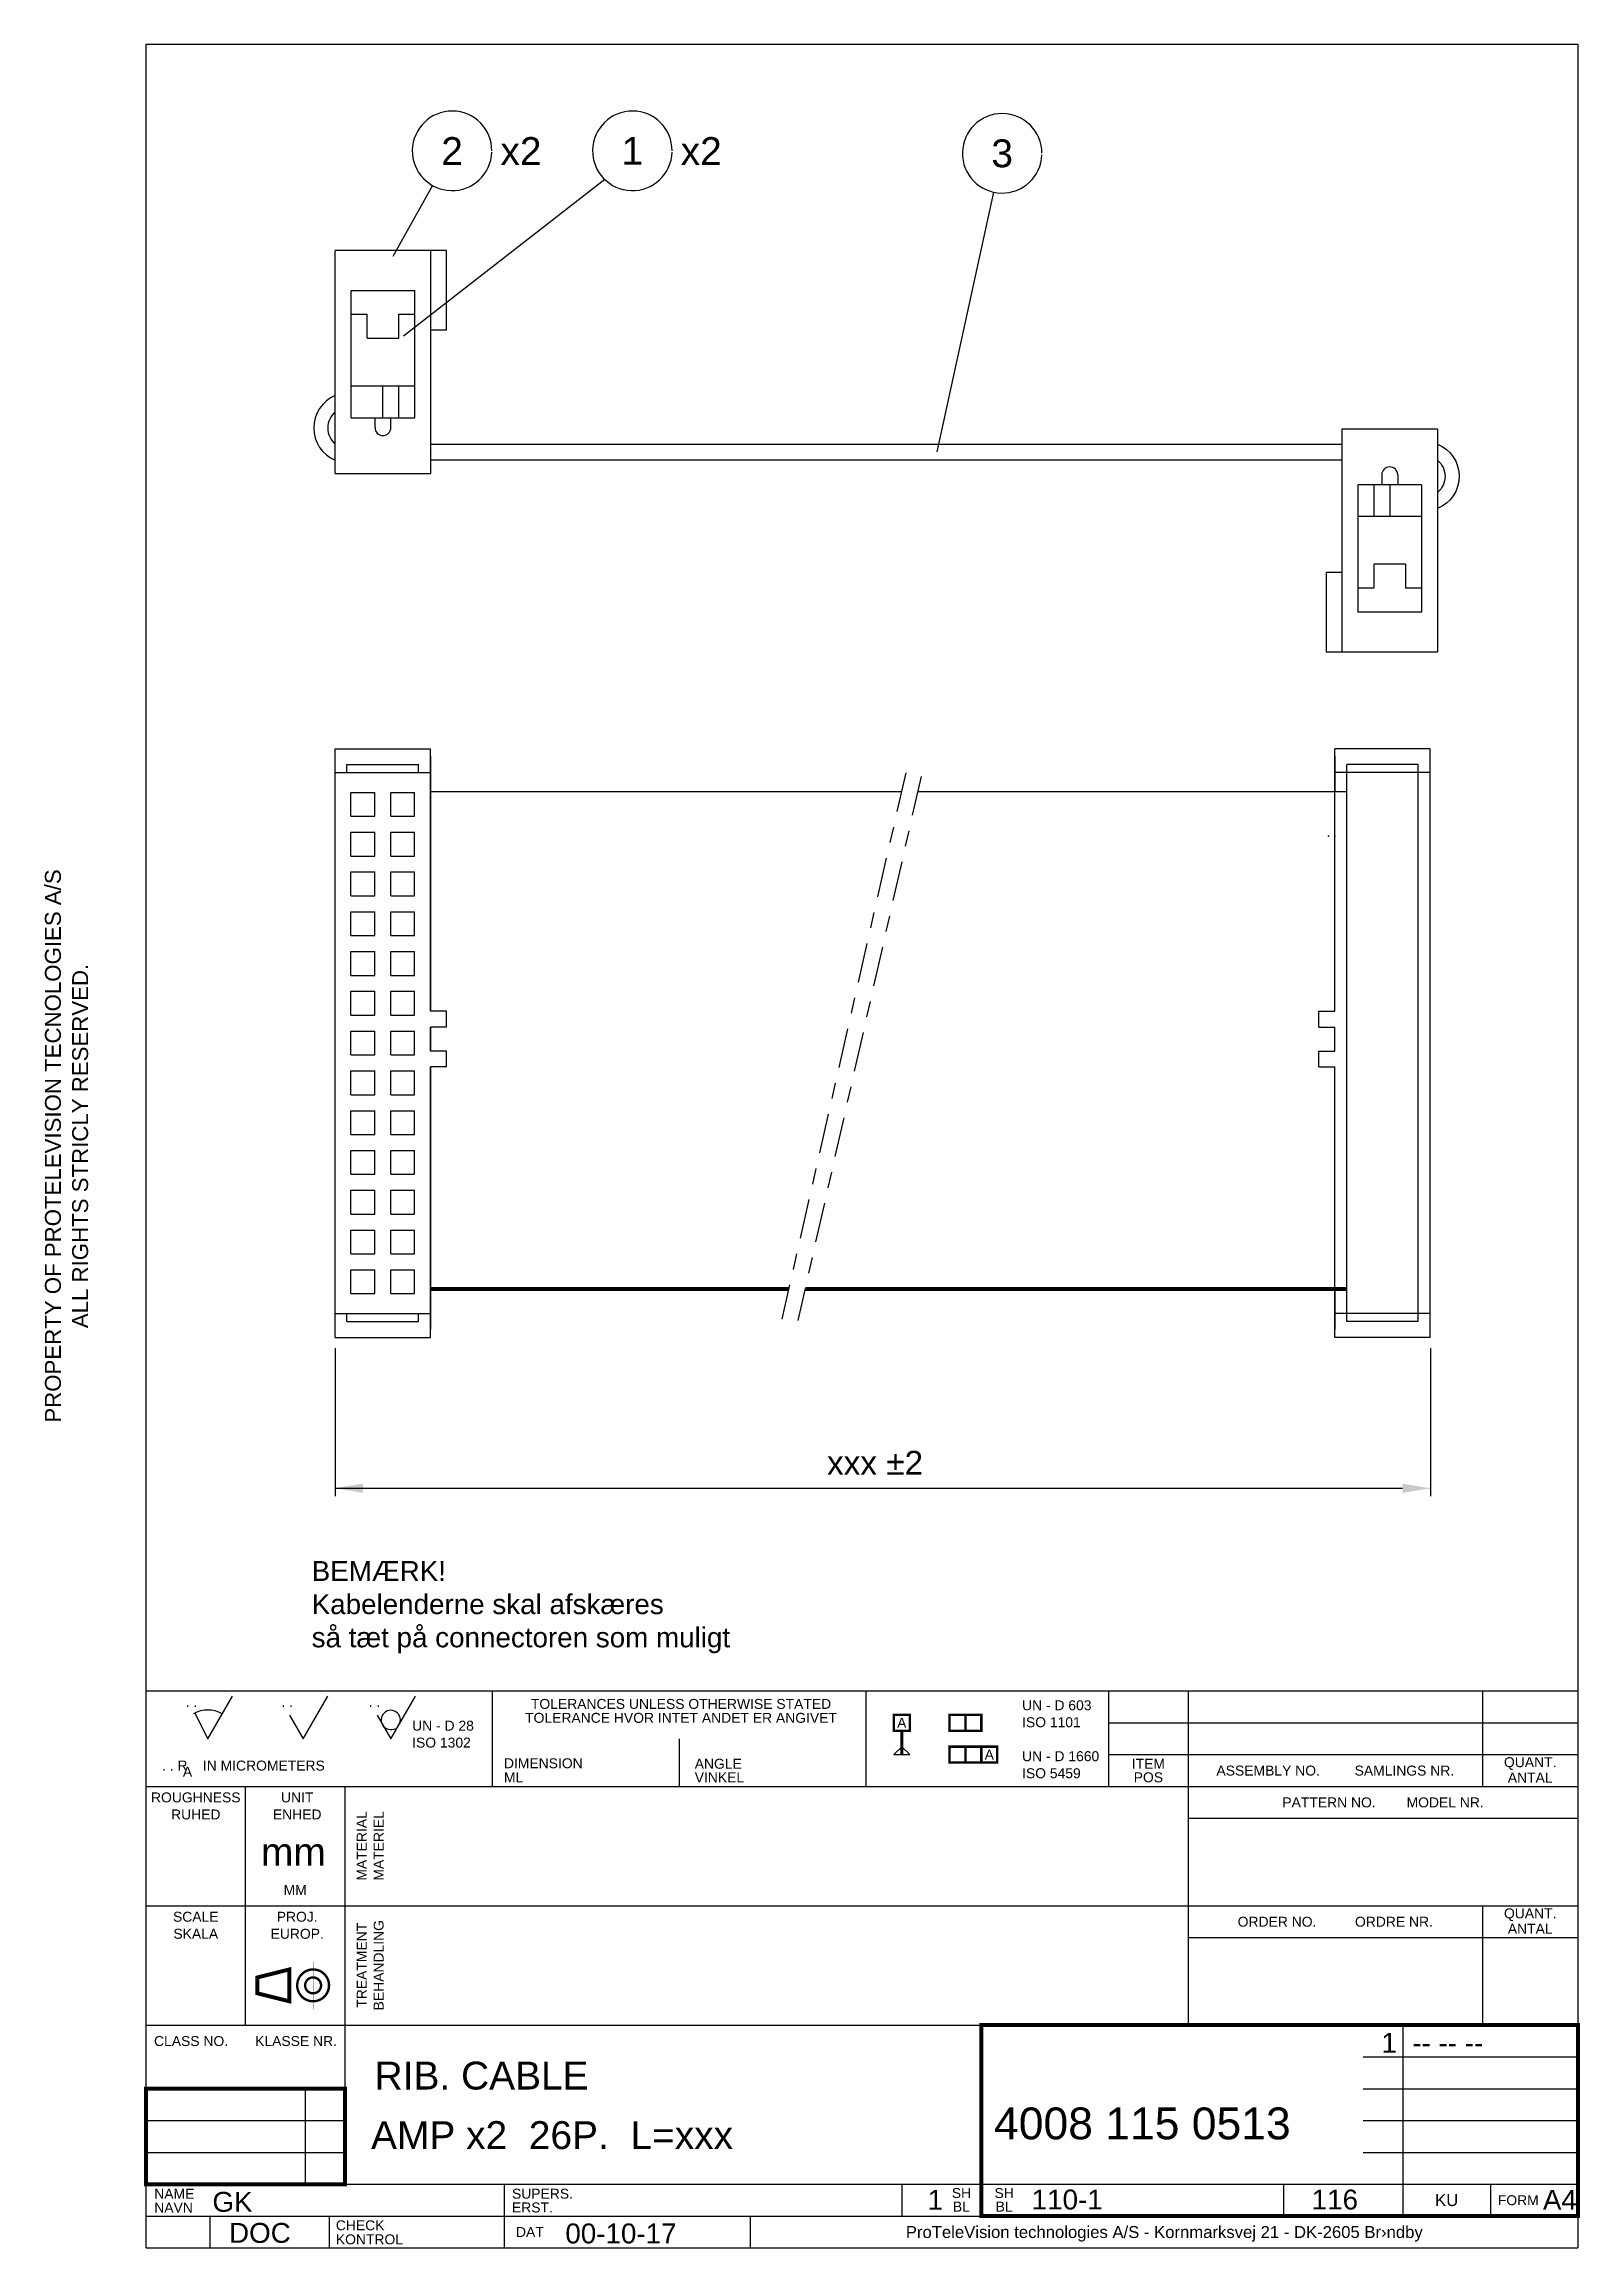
# Model space of a CAD drawing. Extents: x 7 to 200, y 10 to 287.
import ezdxf
from ezdxf.enums import TextEntityAlignment as Align

# ---------------------------------------------------------------- set-up
doc = ezdxf.new("R2010")
doc.units = 0
doc.header["$MEASUREMENT"] = 0
doc.linetypes.add('CENT', pattern=[11, 5, -2, 2, -2])
doc.linetypes.add('CENTER', pattern=[2, 1.25, -0.25, 0.25, -0.25])
doc.layers.add('110-1', color=10, linetype='CONTINUOUS')
doc.layers.add('110-1M', color=3, linetype='CONTINUOUS')
doc.styles.get("Standard").update_dxf_attribs({"font": ''})
doc.styles.get('Standard').set_extended_font_data('Arial')

# ---------------------------------------------------------------- blocks, each defined once
blk = doc.blocks.new('ACAD2F3D')
at = {"layer": '110-1M'}
for radius, start, end in [(4.4, 112.5396, 247.4604), (2.63, 129.8499, 230.1501)]:
    blk.add_arc((45.47, 238.75), radius, start, end, dxfattribs=at)

msp = doc.modelspace()

# ---------------------------------------------------------------- linework, layer by layer
at = {"layer": '110-1', "color": 1, "linetype": 'ByBlock'}
for p, q in [((43.76, 123.09), (43.76, 104.48)), ((181.45, 123.09), (181.45, 104.48)), ((43.76, 105.48), (177.95, 105.48))]:
    msp.add_line(p, q, dxfattribs=at)
at = {"layer": '110-1'}
for p, q in [((45, 67), (45, 50)), ((65, 18), (65, 14)), ((43, 14), (43, 10))]:
    msp.add_line(p, q, dxfattribs=at)
for points in [[(20, 10), (20, 287), (200, 287), (200, 10)], [(20, 80), (200, 80)], [(26.15, 77.23), (27.75, 74), (30.87, 79.37)], [(38.04, 76.97), (39.75, 74), (42.87, 79.37)], [(49.04, 76.97), (50.75, 74), (53.87, 79.37)], [(63.5, 80), (63.5, 68)], [(110.5, 80), (110.5, 68)], [(141, 80), (141, 68)], [(151, 80), (151, 38)], [(188, 80), (188, 68)], [(141, 76), (200, 76)], [(87, 74), (87, 68)], [(141, 72), (200, 72)], [(20, 68), (200, 68)], [(32.5, 38), (32.5, 68)], [(45, 68), (45, 18)], [(151.09, 64.01), (200.09, 64.01)], [(20, 53), (200, 53)], [(188, 53), (188, 38)], [(151, 49), (200, 49)], [(20, 38), (200, 38)], [(178, 38), (178, 14)], [(173, 34), (200, 34)], [(40, 30), (40, 18)], [(173, 30), (200, 30)], [(20, 26), (45, 26)], [(173, 26), (200, 26)], [(20, 22), (45, 22)], [(173, 22), (200, 22)], [(20, 18), (200, 18)], [(65, 18), (65, 10)], [(115, 18), (115, 14)], [(125, 18), (125, 14)], [(163, 18), (163, 14)], [(189, 18), (189, 14)], [(20, 14), (200, 14)], [(28, 14), (28, 10)], [(43, 14), (43, 10)], [(96, 10), (96, 14)], [(20, 10), (200, 10)]]:
    msp.add_lwpolyline(points, dxfattribs=at)
at = {"layer": '110-1', "color": 1}
for points in [[(56.02, 269.22), (51.02, 260.32)], [(77.66, 269.98), (52.36, 250.28)], [(126.55, 268.38), (119.42, 235.77)]]:
    msp.add_lwpolyline(points, dxfattribs=at)
at = {"layer": '110-1'}
for points, const_width in [([(114, 77), (116, 77), (116, 75), (114, 75)], 0.3), ([(121, 75), (123, 75), (123, 77), (121, 77)], 0.3), ([(123, 75), (125, 75), (125, 77), (123, 77)], 0.3), ([(121, 71), (123, 71), (123, 73), (121, 73)], 0.3), ([(123, 71), (125, 71), (125, 73), (123, 73)], 0.3), ([(125, 73), (127, 73), (127, 71), (125, 71)], 0.3), ([(125, 14), (200, 14), (200, 38), (125, 38)], 0.5)]:
    msp.add_lwpolyline(points, close=True, dxfattribs=dict(at, const_width=const_width))
for points, const_width in [([(115, 75), (115, 72)], 0.4), ([(34, 42), (38, 41), (38, 45), (34, 44), (34, 42)], 0.5), ([(20, 18), (45, 18), (45, 30), (20, 30), (20, 18)], 0.5)]:
    msp.add_lwpolyline(points, dxfattribs=dict(at, const_width=const_width))
msp.add_lwpolyline([(114, 72), (116, 72), (115, 73)], close=True, dxfattribs=at)
at = {"layer": '110-1', "color": 13, "const_width": 0.3}
for points in [[(39, 43, 1), (43, 43, 1)], [(40, 43, 1), (42, 43, 1)]]:
    msp.add_lwpolyline(points, format="xyb", close=True, dxfattribs=at)
at = {"layer": '110-1', "color": 2, "linetype": 'CENTER', "const_width": 0.02}
for points in [[(41, 46), (41, 40)], [(33, 43), (44, 43)]]:
    msp.add_lwpolyline(points, dxfattribs=at)
at = {"layer": '110-1', "color": 3}
for centre in [(58.47, 273.58), (81.13, 273.58), (127.62, 273.27)]:
    msp.add_arc(centre, 5, 0, 357.9436, dxfattribs=at)
at = {"layer": '110-1'}
for centre, radius, start, end in [((27.75, 74), 3.61, 59.8382, 119.8382), ((50.76, 76.36), 1.21, 306.4848, 299.2477)]:
    msp.add_arc(centre, radius, start, end, dxfattribs=at)
at = {"layer": '110-1', "color": 1, "linetype": 'ByBlock'}
msp.add_point((181.45, 105.48), dxfattribs=at)
msp.add_point((181.45, 105.48), dxfattribs=at)
for points in [[(47.26, 106.06), (47.26, 104.9), (43.76, 105.48)], [(177.95, 106.06), (177.95, 104.9), (181.45, 105.48)]]:
    msp.add_solid(points, dxfattribs=at)
at = {"layer": '110-1M', "color": 3}
for p, q in [((43.78, 233.04), (43.78, 261.04)), ((57.78, 261.04), (43.78, 261.04)), ((55.78, 233.04), (55.78, 261.04)), ((57.78, 251.04), (57.78, 261.04)), ((45.78, 240.04), (45.78, 256.04)), ((45.78, 256.04), (53.78, 256.04)), ((53.78, 240.04), (53.78, 256.04)), ((45.78, 253.04), (47.78, 253.04)), ((47.78, 250.04), (47.78, 253.04)), ((51.78, 253.04), (53.78, 253.04)), ((51.78, 250.04), (51.78, 253.04)), ((47.78, 250.04), (51.78, 250.04)), ((57.78, 251.04), (55.78, 251.04)), ((45.78, 244.04), (53.78, 244.04)), ((49.78, 240.04), (49.78, 244.04)), ((51.78, 240.04), (51.78, 244.04)), ((45.78, 240.04), (53.78, 240.04)), ((170.34, 238.61), (170.34, 210.61)), ((182.34, 238.61), (170.34, 238.61)), ((182.34, 238.61), (182.34, 210.61)), ((43.78, 233.04), (55.78, 233.04)), ((172.34, 231.61), (172.34, 215.61)), ((180.34, 231.61), (172.34, 231.61)), ((174.34, 231.61), (174.34, 227.61)), ((176.34, 231.61), (176.34, 227.61)), ((180.34, 231.61), (180.34, 215.61)), ((180.34, 227.61), (172.34, 227.61)), ((178.34, 221.61), (174.34, 221.61)), ((174.34, 221.61), (174.34, 218.61)), ((178.34, 221.61), (178.34, 218.61)), ((168.34, 220.61), (168.34, 210.61)), ((168.34, 220.61), (170.34, 220.61)), ((174.34, 218.61), (172.34, 218.61)), ((180.34, 218.61), (178.34, 218.61)), ((180.34, 215.61), (172.34, 215.61)), ((168.34, 210.61), (182.34, 210.61)), ((43.76, 124.44), (43.76, 198.44)), ((43.76, 198.44), (55.76, 198.44)), ((55.76, 165.44), (55.76, 198.44)), ((55.76, 165.44), (55.76, 198.44)), ((181.43, 198.44), (169.43, 198.44)), ((169.43, 193.04), (169.43, 198.44)), ((181.43, 165.44), (181.43, 198.44)), ((181.43, 165.44), (181.43, 198.44)), ((43.76, 195.44), (55.76, 195.44)), ((43.76, 195.44), (45.26, 195.44)), ((45.26, 196.44), (54.26, 196.44)), ((45.26, 195.44), (45.26, 196.44)), ((54.26, 195.44), (54.26, 196.44)), ((54.26, 195.44), (55.76, 195.44)), ((181.43, 195.44), (169.43, 195.44)), ((170.93, 195.44), (169.43, 195.44)), ((179.93, 196.44), (170.93, 196.44)), ((170.93, 127.44), (170.93, 196.44)), ((179.93, 127.44), (179.93, 196.44)), ((181.43, 195.44), (179.93, 195.44)), ((45.76, 192.94), (48.76, 192.94)), ((45.76, 189.94), (45.76, 192.94)), ((48.76, 189.94), (48.76, 192.94)), ((50.76, 192.94), (53.76, 192.94)), ((50.76, 189.94), (50.76, 192.94)), ((53.76, 189.94), (53.76, 192.94)), ((45.76, 189.94), (48.76, 189.94)), ((50.76, 189.94), (53.76, 189.94)), ((45.76, 184.94), (45.76, 187.94)), ((45.76, 187.94), (48.76, 187.94)), ((48.76, 184.94), (48.76, 187.94)), ((50.76, 184.94), (50.76, 187.94)), ((50.76, 187.94), (53.76, 187.94)), ((53.76, 184.94), (53.76, 187.94)), ((45.76, 184.94), (48.76, 184.94)), ((45.76, 179.94), (45.76, 182.94)), ((45.76, 182.94), (48.76, 182.94)), ((48.76, 179.94), (48.76, 182.94)), ((50.76, 184.94), (53.76, 184.94)), ((50.76, 182.94), (53.76, 182.94)), ((50.76, 179.94), (50.76, 182.94)), ((53.76, 179.94), (53.76, 182.94)), ((45.76, 179.94), (48.76, 179.94)), ((45.76, 174.94), (45.76, 177.94)), ((45.76, 177.94), (48.76, 177.94)), ((48.76, 174.94), (48.76, 177.94)), ((50.76, 179.94), (53.76, 179.94)), ((50.76, 174.94), (50.76, 177.94)), ((50.76, 177.94), (53.76, 177.94)), ((53.76, 174.94), (53.76, 177.94)), ((45.76, 174.94), (48.76, 174.94)), ((50.76, 174.94), (53.76, 174.94)), ((45.76, 172.94), (48.76, 172.94)), ((45.76, 169.94), (45.76, 172.94)), ((48.76, 169.94), (48.76, 172.94)), ((50.76, 172.94), (53.76, 172.94)), ((50.76, 169.94), (50.76, 172.94)), ((53.76, 169.94), (53.76, 172.94)), ((45.76, 169.94), (48.76, 169.94)), ((50.76, 169.94), (53.76, 169.94)), ((45.76, 167.94), (48.76, 167.94)), ((45.76, 164.94), (45.76, 167.94)), ((48.76, 164.94), (48.76, 167.94)), ((50.76, 167.94), (53.76, 167.94)), ((50.76, 164.94), (50.76, 167.94)), ((53.76, 164.94), (53.76, 167.94)), ((45.76, 164.94), (48.76, 164.94)), ((50.76, 164.94), (53.76, 164.94)), ((57.76, 165.44), (55.76, 165.44)), ((55.76, 160.44), (55.76, 163.44)), ((55.76, 160.44), (55.76, 163.44)), ((57.76, 163.44), (55.76, 163.44)), ((57.76, 163.44), (57.76, 165.44)), ((181.43, 124.44), (181.43, 165.44)), ((181.43, 160.44), (181.43, 163.44)), ((45.76, 162.94), (48.76, 162.94)), ((45.76, 159.94), (45.76, 162.94)), ((48.76, 159.94), (48.76, 162.94)), ((50.76, 162.94), (53.76, 162.94)), ((50.76, 159.94), (50.76, 162.94)), ((53.76, 159.94), (53.76, 162.94)), ((45.76, 159.94), (48.76, 159.94)), ((45.76, 157.94), (48.76, 157.94)), ((45.76, 154.94), (45.76, 157.94)), ((48.76, 154.94), (48.76, 157.94)), ((50.76, 159.94), (53.76, 159.94)), ((50.76, 157.94), (53.76, 157.94)), ((50.76, 154.94), (50.76, 157.94)), ((53.76, 154.94), (53.76, 157.94)), ((57.76, 160.44), (55.76, 160.44)), ((55.76, 124.44), (55.76, 158.44)), ((55.76, 126.44), (55.76, 158.44)), ((57.76, 158.44), (55.76, 158.44)), ((57.76, 158.44), (57.76, 160.44)), ((181.43, 126.44), (181.43, 158.44)), ((45.76, 154.94), (48.76, 154.94)), ((45.76, 149.94), (45.76, 152.94)), ((45.76, 152.94), (48.76, 152.94)), ((48.76, 149.94), (48.76, 152.94)), ((50.76, 154.94), (53.76, 154.94)), ((50.76, 152.94), (53.76, 152.94)), ((50.76, 149.94), (50.76, 152.94)), ((53.76, 149.94), (53.76, 152.94)), ((45.76, 149.94), (48.76, 149.94)), ((50.76, 149.94), (53.76, 149.94)), ((45.76, 147.94), (48.76, 147.94)), ((45.76, 144.94), (45.76, 147.94)), ((48.76, 144.94), (48.76, 147.94)), ((50.76, 147.94), (53.76, 147.94)), ((50.76, 144.94), (50.76, 147.94)), ((53.76, 144.94), (53.76, 147.94)), ((45.76, 144.94), (48.76, 144.94)), ((50.76, 144.94), (53.76, 144.94)), ((45.76, 139.94), (45.76, 142.94)), ((45.76, 142.94), (48.76, 142.94)), ((48.76, 139.94), (48.76, 142.94)), ((50.76, 139.94), (50.76, 142.94)), ((50.76, 142.94), (53.76, 142.94)), ((53.76, 139.94), (53.76, 142.94)), ((45.76, 139.94), (48.76, 139.94)), ((50.76, 139.94), (53.76, 139.94)), ((45.76, 134.94), (45.76, 137.94)), ((45.76, 137.94), (48.76, 137.94)), ((48.76, 134.94), (48.76, 137.94)), ((50.76, 137.94), (53.76, 137.94)), ((50.76, 134.94), (50.76, 137.94)), ((53.76, 134.94), (53.76, 137.94)), ((45.76, 134.94), (48.76, 134.94)), ((50.76, 134.94), (53.76, 134.94)), ((45.76, 129.94), (45.76, 132.94)), ((45.76, 132.94), (48.76, 132.94)), ((48.76, 129.94), (48.76, 132.94)), ((50.76, 129.94), (50.76, 132.94)), ((50.76, 132.94), (53.76, 132.94)), ((53.76, 129.94), (53.76, 132.94)), ((169.43, 124.44), (169.43, 130.54)), ((43.76, 127.44), (55.76, 127.44)), ((43.76, 127.44), (45.26, 127.44)), ((45.26, 126.44), (45.26, 127.44)), ((45.76, 129.94), (48.76, 129.94)), ((50.76, 129.94), (53.76, 129.94)), ((54.26, 127.44), (55.76, 127.44)), ((54.26, 126.44), (54.26, 127.44)), ((181.43, 127.44), (169.43, 127.44)), ((170.93, 127.44), (169.43, 127.44)), ((170.93, 126.44), (170.93, 127.44)), ((181.43, 127.44), (179.93, 127.44)), ((179.93, 126.44), (179.93, 127.44)), ((45.26, 126.44), (54.26, 126.44)), ((179.93, 126.44), (170.93, 126.44)), ((43.76, 124.44), (55.76, 124.44)), ((181.43, 124.44), (169.43, 124.44))]:
    msp.add_line(p, q, dxfattribs=at)
at = {"layer": '110-1M', "linetype": 'ByBlock'}
for p, q in [((55.78, 236.73), (170.34, 236.73)), ((55.78, 234.73), (170.34, 234.73))]:
    msp.add_line(p, q, dxfattribs=at)
at = {"layer": '110-1M'}
for p, q in [((55.76, 197.44), (55.76, 165.44)), ((169.43, 197.44), (169.43, 193.04)), ((55.76, 163.44), (55.76, 160.44)), ((55.76, 158.44), (55.76, 125.44)), ((169.43, 130.54), (169.43, 125.44))]:
    msp.add_line(p, q, dxfattribs=at)
at = {"layer": '110-1M', "color": 2, "linetype": 'Continuous'}
for p, q in [((169.43, 165.44), (169.43, 198.44)), ((169.43, 165.44), (169.43, 193.04)), ((167.43, 165.44), (169.43, 165.44)), ((167.43, 163.44), (167.43, 165.44)), ((167.43, 163.44), (169.43, 163.44)), ((169.43, 160.44), (169.43, 163.44)), ((169.43, 160.44), (169.43, 163.44)), ((167.43, 158.44), (167.43, 160.44)), ((167.43, 160.44), (169.43, 160.44)), ((167.43, 158.44), (169.43, 158.44)), ((169.43, 130.54), (169.43, 158.44)), ((169.43, 130.54), (169.43, 158.44))]:
    msp.add_line(p, q, dxfattribs=at)
at = {"layer": '110-1M'}
for points in [[(48.78, 238.79), (48.78, 240.04)], [(50.78, 238.79), (50.78, 240.04)], [(175.34, 232.86), (175.34, 231.61)], [(177.34, 232.86), (177.34, 231.61)], [(55.76, 193.04), (114.93, 193.04)], [(117.04, 193.04), (170.93, 193.04)]]:
    msp.add_lwpolyline(points, dxfattribs=at)
at = {"layer": '110-1M', "color": 1, "linetype": 'CENT'}
for points in [[(115.49, 195.41), (99.91, 126.72)], [(117.43, 194.95), (101.93, 126.57)]]:
    msp.add_lwpolyline(points, dxfattribs=at)
at = {"layer": '110-1M', "color": 1, "lineweight": 50, "const_width": 0.5}
for points in [[(55.76, 130.54), (100.76, 130.54)], [(102.87, 130.54), (170.93, 130.54)]]:
    msp.add_lwpolyline(points, dxfattribs=at)
at = {"layer": '110-1M'}
for centre, start, end in [((49.78, 238.79), 180, 0), ((176.34, 232.86), 0, 180)]:
    msp.add_arc(centre, 1, start, end, dxfattribs=at)
at = {"layer": '110-1M', "linetype": 'ByBlock'}
for p in [(55.76, 197.44), (55.76, 197.44), (55.76, 197.44), (169.43, 197.44), (169.43, 197.44), (169.43, 197.44), (55.76, 187.44), (55.76, 187.44), (55.76, 187.44), (168.66, 187.44), (168.66, 187.44), (168.66, 187.44), (169.43, 187.44), (169.43, 187.44), (169.43, 187.44)]:
    msp.add_point(p, dxfattribs=at)

# ---------------------------------------------------------------- block references
at = {"layer": '110-1'}
msp.add_blockref('ACAD2F3D', (0, 0), dxfattribs=at)
at = {"layer": '110-1', "xscale": -1}
msp.add_blockref('ACAD2F3D', (226.13, -6.08), dxfattribs=at)

# ---------------------------------------------------------------- texts
at = {"layer": '110-1', "color": 1}
for s, p in [('2', (58.47, 273.58)), ('x2', (67.13, 273.58)), ('1', (81.13, 273.58)), ('x2', (89.79, 273.58)), ('3', (127.62, 273.27))]:
    msp.add_text(s, height=3.5, dxfattribs=at).set_placement(p, align=Align.MIDDLE)
at = {"layer": '110-1'}
for s, p in [('PROPERTY OF PROTELEVISION TECNOLOGIES A/S', (9.29, 148.5)), ('ALL RIGHTS STRICLY RESERVED.', (12.71, 148.5))]:
    msp.add_text(s, height=2, rotation=90, dxfattribs=at).set_placement(p, align=Align.CENTER)
for s, height, p in [('xxx ±2', 3, (105.6, 107.18)), ('BEMÆRK!', 2.5, (40.82, 93.83)), ('Kabelenderne skal afskæres', 2.5, (40.82, 89.66)), ('så tæt på connectoren som muligt', 2.5, (40.82, 85.49)), ('. .', 1.25, (25, 78)), ('. .', 1.25, (37, 78)), ('. .', 1.25, (48, 78)), ('UN - D 603', 1.25, (130.12, 77.58)), ('UN - D 28', 1.25, (53.45, 75.02)), ('ISO 1101', 1.25, (130.12, 75.45)), ('ISO 1302 ', 1.25, (53.45, 72.89)), ('UN - D 1660', 1.25, (130.12, 71.18)), ('. . R    IN MICROMETERS', 1.25, (22, 70)), ('A', 1.25, (24.63, 69.24)), ('DIMENSION', 1.25, (64.99, 70.29)), ('ML', 1.25, (64.99, 68.52)), ('ANGLE', 1.25, (88.97, 70.23)), ('VINKEL', 1.25, (88.97, 68.52)), ('ISO 5459', 1.25, (130.12, 69.04)), ('mm', 3.5, (34.45, 58.03)), ('1  -- -- --', 2.5, (175.3, 34.53)), ('RIB. CABLE', 3.5, (48.73, 29.91)), ('AMP x2  26P.  L=xxx', 3.5, (48.28, 22.43)), ('NAME', 1.25, (21.03, 16.18)), ('SUPERS.', 1.25, (66, 16.19)), ('1', 2.5, (118.25, 14.8)), ('110-1', 2.5, (131.33, 14.83)), ('A4', 2.5, (195.6, 14.8)), ('NAVN', 1.25, (21.03, 14.44)), ('ERST.', 1.25, (66, 14.46)), ('CHECK', 1.25, (43.86, 12.22)), ('KONTROL', 1.25, (43.86, 10.45))]:
    msp.add_text(s, height=height, dxfattribs=at).set_placement(p)
for s, p in [('TOLERANCES UNLESS OTHERWISE STATED', (87.25, 77.75)), ('TOLERANCE HVOR INTET ANDET ER ANGIVET', (87.25, 76)), ('ROUGHNESS', (26.25, 66)), ('UNIT', (39, 66)), ('RUHED', (26.25, 63.86)), ('ENHED', (39, 63.86)), ('MM', (38.75, 54.37)), ('SCALE', (26.25, 51)), ('SKALA', (26.25, 48.86)), ('EUROP.', (39, 48.86)), ('PROJ.', (39, 51))]:
    msp.add_text(s, height=1.25, dxfattribs=at).set_placement(p, align=Align.CENTER)
for s, height, p in [('A', 1.25, (115, 76)), ('A', 1.25, (126, 72)), ('ITEM', 1.25, (146, 70.85)), ('POS', 1.25, (146, 69.15)), ('ASSEMBLY NO.         SAMLINGS NR.', 1.25, (169.5, 70)), ('QUANT.', 1.25, (194, 70.89)), ('ANTAL', 1.25, (194, 69.11)), ('PATTERN NO.        MODEL NR.', 1.25, (175.5, 66)), ('QUANT.', 1.25, (194, 51.89)), ('ORDER NO.          ORDRE NR.', 1.25, (169.5, 51)), ('ANTAL', 1.25, (194, 50.11)), ('CLASS NO.       KLASSE NR.', 1.25, (32.5, 36)), ('SH', 1.25, (122.5, 16.9)), ('SH', 1.25, (127.87, 16.9)), ('KU', 1.5, (183.5, 16)), ('FORM', 1.25, (192.5, 16)), ('BL', 1.25, (122.5, 15.19)), ('BL', 1.25, (127.87, 15.19)), ('DAT', 1.25, (68.25, 12)), ('ProTeleVision technologies A/S - Kornmarksvej 21 - DK-2605 Br›ndby', 1.5, (148, 11.81))]:
    msp.add_text(s, height=height, dxfattribs=at).set_placement(p, align=Align.MIDDLE)
for s, p in [('MATERIAL', (47.11, 60.53)), ('MATERIEL', (49.24, 60.53)), ('TREATMENT', (47.11, 45.53)), ('BEHANDLING', (49.24, 45.53))]:
    msp.add_text(s, height=1.25, rotation=90, dxfattribs=at).set_placement(p, align=Align.MIDDLE)
at = {"layer": '110-1', "color": 14}
for s, p in [('1  -- -- --', (175.3, 34.53)), ('A4', (195.6, 14.8))]:
    msp.add_text(s, height=2.5, dxfattribs=at).set_placement(p)
at = {"layer": '110-1', "color": 3}
msp.add_text('4008 115 0513', height=4, dxfattribs=at).set_placement((126.6, 23.65))
at = {"layer": '110-1', "color": 10}
for s, p in [('GK', (28.34, 14.54)), ('1', (118.25, 14.8)), ('110-1', (131.33, 14.83)), ('116', (166.53, 14.83)), ('DOC', (30.43, 10.64)), ('00-10-17', (72.71, 10.57))]:
    msp.add_text(s, height=2.5, dxfattribs=at).set_placement(p)

doc.saveas('drawing.dxf')
